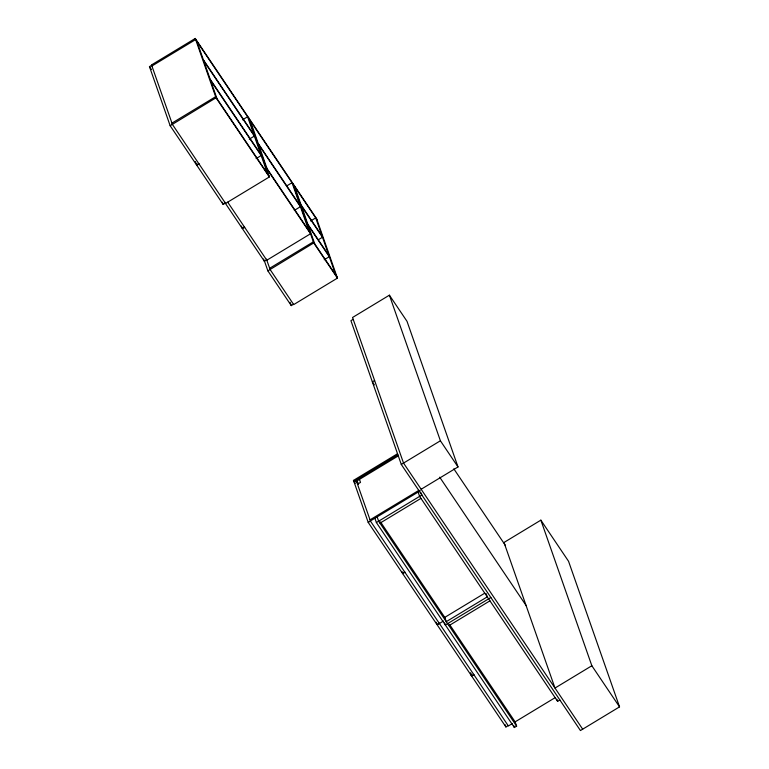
<?xml version="1.0" encoding="UTF-8"?>
<svg xmlns="http://www.w3.org/2000/svg" width="769" height="769" viewBox="0 0 769 769"><rect width="100%" height="100%" fill="white"/><g stroke="black" fill="none" stroke-linecap="round" stroke-linejoin="round"><path stroke-width="1.15" d="M270.015 269.41L293.7 304.591L337.437 278.118L316.655 218.781L195.249 38.45L151.522 64.923L172.4 124.357M198.758 163.499L196.508 164.864L170.151 125.722L149.465 66.624L151.714 65.259M151.906 66.019L195.643 39.555L317.049 219.886M171.91 123.155L215.647 96.692L268.948 175.861M170.151 125.722L216.031 97.788L195.249 38.45M242.523 119.82L247.608 116.744L267.612 173.881M225.404 203.093L223.154 204.448L196.806 165.306L199.056 163.941M249.291 139.151L254.376 136.075L203.737 60.866M256.106 158.606L261.191 155.53L210.552 80.312M172.294 124.261L225.596 203.429L269.333 176.957L248.55 117.619M286.933 185.8L292.028 182.714L308.821 230.681M224.894 202.622L242.158 228.258L244.407 226.903M244.696 227.336L242.446 228.701L264.363 261.249L266.612 259.884M294.316 210.389L300.419 206.698L258.672 144.678M310.628 220.982L315.713 217.906L335.726 275.042M269.631 268.304L313.368 241.831L337.053 277.023M318.414 239.697L322.48 237.237L301.458 206.005M293.518 304.255L291.268 305.61L267.872 270.861L313.752 242.937L292.97 183.599M324.21 259.768L329.295 256.692L308.273 225.461M421.152 489.257L458.007 466.946L407.022 321.346L389.402 295.181L352.538 317.491L403.533 463.092L582.681 729.185M353.182 319.327L350.933 320.683L401.283 464.447L580.432 730.55L619.535 706.874L568.551 561.283L540.867 520.152L504.003 542.472L554.987 688.063L591.851 665.752L540.867 520.152M374.609 380.501L372.359 381.866L374.368 384.856M355.182 483.509L353.452 480.414L397.496 453.758M353.846 481.519L397.881 454.796M356.258 480.49L354.009 481.855L368.207 522.411L402.427 573.232L404.677 571.867M398.265 455.902L356.441 481.211L358.45 484.201M357.508 484.191L360.507 482.384L359.479 479.443M401.283 464.447L440.397 440.781L389.402 295.181M369.985 519.873L418.98 490.286M420.355 490.728L370.37 520.978L508.376 725.965L512.452 723.494M368.207 522.411L370.456 521.046L356.057 480.106M449.471 624.361L515.124 721.88L516.624 726.157L514.374 727.522L376.387 522.555L421.864 495.025L421.114 492.891M379.963 523.18L420.951 498.37M439.166 623.111L436.917 624.466L402.706 573.655L404.955 572.29M484.73 593.197L444.77 617.382L446.27 621.669L487.258 596.859L486.133 593.649M443.434 620.977L437.215 624.909L471.426 675.72L473.675 674.365M445.357 625.005L490.853 597.503M448.952 625.649L489.94 600.839M508.174 725.6L505.925 726.965L471.705 676.143L473.954 674.788M514.49 722.254L555.295 697.56M418.115 492.112L419.614 496.389L557.612 701.357L559.861 699.992M203.352 59.761L253.991 134.969M301.073 204.91L322.096 236.131M258.288 143.582L300.035 205.602M210.168 79.217L260.806 154.425M307.888 224.356L328.911 255.587M265.738 166.681L310.147 232.661M266.122 167.786L310.541 233.757L266.805 260.23L227.691 202.132M216.031 97.788L269.333 176.957M313.752 242.937L337.437 278.118M440.397 440.781L458.007 466.946M591.851 665.752L619.535 706.874M453.825 468.821L505.493 545.557M439.695 477.174L526.246 605.741M149.465 66.624L151.435 69.556M356.931 481.49L358.267 483.48M353.452 480.414L354.797 482.403M380.482 521.891L445.434 618.372M516.624 726.157L378.636 521.199L377.137 516.912M556.862 699.213L557.612 701.357M513.625 725.378L514.374 727.522M505.137 724.715L505.925 726.965M470.522 672.769L471.705 676.143M470.638 673.471L471.426 675.72M294.69 186.675L314.694 243.811M444.607 622.861L445.366 625.034M436.129 622.217L436.917 624.466M250.271 120.704L267.064 168.661M401.918 571.396L402.706 573.655M374.888 518.277L376.387 522.555M290.096 302.265L291.268 305.61M196.97 41.526L216.983 98.672M266.42 259.134L270.121 269.506M264.353 260.835L267.872 270.861M263.584 259.028L264.363 261.249M241.379 226.048L242.158 228.258M225.211 202.334L225.596 203.429M222.376 202.218L223.154 204.448M195.336 161.519L196.806 165.306"/></g></svg>
